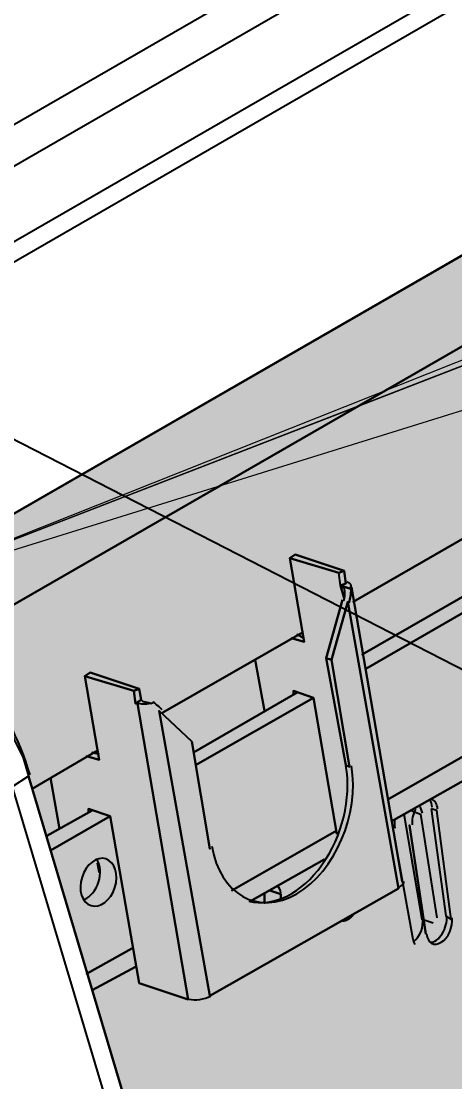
# Model space of a CAD drawing. Header units: feet. Extents: x -208 to 2089, y -974 to 342.
# Drawn here: x 785.11 to 789.49, y -541.99 to -531.29 of the extents above; entities that cross this region are included whole.
import ezdxf
from ezdxf import colors
from ezdxf.entities.mleader import LeaderData, LeaderLine
from ezdxf.math import Vec2, Vec3

# ---------------------------------------------------------------- set-up
doc = ezdxf.new("R2010")
doc.units = ezdxf.units.FT
doc.header["$MEASUREMENT"] = 0
for name, color, linetype in [('EQUIPMENT', 6, 'Continuous'), ('PDF_0', 7, 'Continuous'), ('PDF_THIN', 7, 'Continuous'), ('TEXT', 1, 'Continuous')]:
    doc.layers.add(name, color=color, linetype=linetype)
doc.styles.add('NEI-A', font='arial.ttf', dxfattribs={"height": 0.1})

msp = doc.modelspace()

# ---------------------------------------------------------------- linework, layer by layer
at = {"layer": 'EQUIPMENT'}
for points in [[(833.62041, -504.36192), (781.45173, -534.40009)], [(837.3912, -506.63171), (836.43935, -506.08257), (836.43935, -505.88122), (837.37289, -506.43036), (837.55594, -506.33884), (834.24277, -504.41683), (781.45173, -534.8211)]]:
    msp.add_lwpolyline(points, dxfattribs=at)
for points in [[(782.98933, -534.69297), (833.01635, -505.88122), (833.01635, -506.08257), (782.97103, -534.91263)], [(788.77365, -551.55169), (788.93839, -551.46017), (785.18591, -538.90307), (785.02117, -539.0129)]]:
    msp.add_lwpolyline(points, close=True, dxfattribs=at)
for points in [[(832.48551, -524.44228), (832.99805, -524.46059), (788.46247, -549.86765)], [(832.99805, -524.46059), (788.46247, -549.86765), (832.94313, -524.5155)], [(832.94313, -524.5155), (832.90652, -524.57042), (788.46247, -549.86765)], [(832.90652, -524.57042), (788.46247, -549.86765), (832.8333, -524.64364)], [(832.68687, -524.77177), (788.46247, -549.86765), (788.5723, -550.23375)]]:
    msp.add_solid(points, dxfattribs=at)
at = {"layer": 'PDF_0', "lineweight": 25}
msp.add_lwpolyline([(833.62041, -508.27914), (783.64831, -537.05429), (783.94118, -537.21903), (784.12423, -537.32886), (784.27067, -537.457), (784.45372, -537.62174), (784.58185, -537.78648), (784.72829, -537.96953), (784.85642, -538.17088), (784.94795, -538.33563), (785.03947, -538.53698), (785.13099, -538.72003), (785.18591, -538.90307), (787.51062, -546.70092)], dxfattribs=at)
at = {"layer": 'PDF_THIN', "lineweight": 25}
for points in [[(783.94118, -537.21903), (783.64831, -537.05429), (836.29291, -506.75985), (837.31798, -507.08933), (836.29291, -506.75985), (837.31798, -507.08933), (836.29291, -506.75985), (783.64831, -537.05429)], [(784.3805, -537.54852), (837.31798, -507.08933)], [(837.31798, -507.08933), (784.3805, -537.54852), (837.31798, -507.08933)], [(837.31798, -507.08933), (784.3805, -537.54852), (837.31798, -507.08933)], [(833.62041, -508.27914), (783.64831, -537.05429), (783.94118, -537.21903), (784.12423, -537.32886), (784.27067, -537.457), (784.45372, -537.62174), (784.58185, -537.78648), (784.72829, -537.96953), (784.85642, -538.17088), (784.94795, -538.33563), (785.03947, -538.53698), (785.13099, -538.72003), (785.18591, -538.90307), (787.51062, -546.70092)], [(788.46247, -537.14581), (795.4366, -533.13706)], [(788.55399, -537.67665), (795.38168, -533.75943)], [(788.5906, -537.82309), (795.54643, -533.81434)], [(788.81026, -539.14104), (795.78439, -535.15059)], [(795.821, -535.42516), (788.84687, -539.36069)], [(788.37094, -536.83463), (788.38925, -536.96277), (788.33433, -536.98107), (788.37094, -537.1092), (788.33433, -536.98107), (788.31603, -536.85294), (787.8218, -536.7065), (787.96824, -537.54852), (787.84011, -537.51191), (787.96824, -537.54852), (787.8218, -536.7065), (788.31603, -536.85294)], [(787.8218, -536.7065), (787.96824, -537.54852), (787.84011, -537.51191)], [(788.31603, -536.85294), (787.8218, -536.7065)], [(788.33433, -536.98107), (788.31603, -536.85294)], [(788.33433, -536.98107), (788.33433, -536.98107)], [(788.33433, -536.98107), (788.33433, -536.98107)], [(788.33433, -536.98107), (788.33433, -536.98107)], [(788.33433, -536.98107), (788.33433, -536.98107)], [(788.33433, -536.98107), (788.33433, -536.98107)], [(788.33433, -536.98107), (788.37094, -537.1092)], [(788.38925, -536.96277), (788.38925, -536.96277)], [(788.38925, -536.96277), (788.38925, -536.96277)], [(788.38925, -536.96277), (788.38925, -536.96277)], [(788.38925, -536.96277), (788.38925, -536.96277)], [(788.38925, -536.96277), (788.38925, -536.96277)], [(788.44416, -536.99938), (788.9567, -539.96475)], [(788.1879, -537.71326), (788.38925, -538.79325), (788.42586, -538.81155), (788.24281, -537.73157), (788.40755, -537.14581), (788.92009, -540.03797), (787.01639, -541.11796), (786.50385, -538.2441), (786.83334, -538.55528), (787.01639, -539.63527)], [(788.24281, -537.73157), (788.1879, -537.71326), (788.35264, -537.12751)], [(786.54046, -538.26241), (787.94993, -537.457)], [(787.89502, -537.4753), (787.96824, -537.51191)], [(787.47401, -537.73157), (787.56553, -538.2441)], [(785.75336, -537.89631), (786.24759, -538.04275), (786.3025, -538.02444), (785.80827, -537.8597), (785.75336, -537.89631), (785.8998, -538.73833), (785.77166, -538.70172)], [(786.24759, -538.04275), (785.75336, -537.89631), (785.80827, -537.8597), (785.75336, -537.89631), (786.24759, -538.04275), (786.3025, -538.02444), (786.32081, -538.13427)], [(785.80827, -537.8597), (785.75336, -537.89631)], [(785.75336, -537.89631), (786.24759, -538.04275)], [(785.75336, -537.89631), (785.8998, -538.73833), (785.77166, -538.70172)], [(785.75336, -537.89631), (785.8998, -538.73833), (785.77166, -538.70172)], [(786.3025, -538.02444), (785.80827, -537.8597)], [(786.2842, -538.17088), (786.26589, -538.17088), (786.24759, -538.04275)], [(786.26589, -538.17088), (786.32081, -538.13427), (786.33911, -538.15258), (786.43064, -538.17088)], [(786.85165, -538.66511), (787.89502, -538.06105)], [(786.86995, -538.79325), (788.05976, -538.11597)], [(787.85841, -538.07936), (787.85841, -538.04275), (788.05976, -538.11597), (788.29773, -539.48883)], [(786.2842, -538.17088), (786.79673, -541.15457)], [(785.22252, -539.03121), (785.88149, -538.64681)], [(785.82658, -538.66511), (785.8998, -538.68342)], [(792.70918, -543.77215), (787.51062, -546.70092), (785.18591, -538.90307)], [(785.40557, -538.92138), (785.49709, -539.43391)], [(785.36896, -539.50713), (785.82658, -539.25087)], [(785.40557, -539.65357), (786.00963, -539.30578)], [(785.78997, -539.26917), (785.78997, -539.23256), (786.00963, -539.30578), (786.3025, -540.98982)], [(789.26788, -540.38576), (789.15805, -540.34915), (788.975, -539.28748)], [(789.04822, -539.25087), (789.13975, -539.28748), (789.30449, -540.33085)], [(789.24957, -539.23256), (789.39601, -540.31254)], [(789.30449, -539.25087), (789.24957, -539.23256)], [(789.24957, -539.23256), (789.39601, -540.31254)], [(789.30449, -539.25087), (789.24957, -539.23256)], [(789.24957, -539.23256), (789.39601, -540.31254)], [(789.30449, -539.25087), (789.24957, -539.23256)], [(789.24957, -539.23256), (789.39601, -540.31254)], [(789.30449, -539.25087), (789.24957, -539.23256)], [(789.24957, -539.23256), (789.39601, -540.31254)], [(789.30449, -539.25087), (789.24957, -539.23256)], [(789.24957, -539.23256), (789.39601, -540.31254)], [(789.30449, -539.25087), (789.24957, -539.23256)], [(789.45093, -540.34915), (789.30449, -539.25087)], [(789.45093, -540.34915), (789.30449, -539.25087)], [(789.45093, -540.34915), (789.30449, -539.25087)], [(789.45093, -540.34915), (789.30449, -539.25087)], [(789.45093, -540.34915), (789.30449, -539.25087)], [(789.45093, -540.34915), (789.30449, -539.25087)], [(789.02992, -539.3973), (789.19466, -540.49559)], [(789.02992, -539.3973), (789.19466, -540.49559)], [(789.02992, -539.3973), (789.19466, -540.49559)], [(789.02992, -539.3973), (789.19466, -540.49559)], [(787.23605, -540.05628), (788.29773, -539.45222)], [(789.06653, -540.55051), (788.86517, -539.43391)], [(785.8998, -539.87323), (785.88149, -539.78171)], [(788.16959, -539.7451), (787.41909, -540.16611)], [(787.73028, -540.09289), (787.62045, -540.05628)], [(787.56553, -540.18441), (787.56553, -540.09289)], [(787.73028, -540.09289), (787.73028, -540.1478)], [(789.45093, -540.34915), (789.39601, -540.31254)], [(789.45093, -540.34915), (789.39601, -540.31254)], [(789.45093, -540.34915), (789.39601, -540.31254)], [(789.45093, -540.34915), (789.39601, -540.31254)], [(789.45093, -540.34915), (789.39601, -540.31254)], [(789.45093, -540.34915), (789.39601, -540.31254)], [(785.77166, -540.8983), (786.22928, -540.64203)], [(786.26589, -540.82508), (785.82658, -541.06304)], [(786.79673, -541.15457), (786.3025, -540.98982)]]:
    msp.add_lwpolyline(points, dxfattribs=at)
at = {"layer": 'PDF_THIN', "color": 7, "lineweight": 0, "true_color": 0xffffff}
for points in [[(832.22925, -521.95283), (783.64831, -537.05429), (836.60409, -516.02207), (836.67731, -516.00377)], [(836.40274, -516.62613), (783.64831, -537.05429), (836.43935, -516.60783)], [(836.36613, -516.66274), (783.64831, -537.05429), (836.40274, -516.64444)]]:
    msp.add_lwpolyline(points, dxfattribs=at)
at = {"layer": 'PDF_THIN', "lineweight": 25}
for points in [[(795.4366, -533.13706), (788.46247, -537.14581)], [(795.4366, -533.13706), (788.46247, -537.14581)], [(795.38168, -533.75943), (788.55399, -537.67665)], [(795.38168, -533.75943), (788.55399, -537.67665)], [(795.54643, -533.81434), (788.5906, -537.82309)], [(795.54643, -533.81434), (788.5906, -537.82309)], [(795.78439, -535.15059), (788.81026, -539.14104)], [(795.78439, -535.15059), (788.81026, -539.14104)], [(788.84687, -539.36069), (795.821, -535.42516)], [(788.84687, -539.36069), (795.821, -535.42516)], [(787.8218, -536.7065), (787.87671, -536.66989), (788.37094, -536.83463), (787.87671, -536.66989), (787.8218, -536.7065), (787.96824, -537.54852), (787.84011, -537.51191), (787.96824, -537.54852)], [(787.8218, -536.7065), (787.87671, -536.66989), (788.37094, -536.83463), (788.31603, -536.85294), (788.37094, -536.83463), (788.38925, -536.96277), (788.33433, -536.98107), (788.31603, -536.85294), (787.8218, -536.7065), (788.31603, -536.85294), (788.37094, -536.83463), (787.87671, -536.66989)], [(788.37094, -536.83463), (788.38925, -536.96277), (788.33433, -536.98107), (788.37094, -537.1092), (788.33433, -536.98107), (788.44416, -537.01768), (788.33433, -536.98107), (788.38925, -536.96277), (788.37094, -536.83463), (788.38925, -536.96277), (788.33433, -536.98107), (788.44416, -537.01768), (788.33433, -536.98107), (788.31603, -536.85294)], [(788.9567, -539.96475), (788.44416, -536.99938)], [(788.9567, -539.96475), (788.44416, -536.99938)], [(786.50385, -538.2441), (787.01639, -541.11796), (788.92009, -540.03797), (788.40755, -537.14581), (788.24281, -537.73157), (788.42586, -538.81155), (788.38925, -538.79325), (788.1879, -537.71326), (788.38925, -538.79325), (788.42586, -538.81155), (788.24281, -537.73157), (788.40755, -537.14581), (788.92009, -540.03797), (787.01639, -541.11796), (786.50385, -538.2441), (786.83334, -538.55528), (787.01639, -539.63527), (786.83334, -538.55528), (786.50385, -538.2441), (787.01639, -541.11796), (786.50385, -538.2441), (786.83334, -538.55528), (787.01639, -539.63527), (786.83334, -538.55528)], [(788.42586, -538.81155), (788.38925, -538.79325), (788.1879, -537.71326), (788.38925, -538.79325), (788.42586, -538.81155), (788.24281, -537.73157), (788.40755, -537.14581), (788.92009, -540.03797), (787.01639, -541.11796), (788.92009, -540.03797), (788.40755, -537.14581), (788.24281, -537.73157)], [(788.35264, -537.12751), (788.1879, -537.71326), (788.24281, -537.73157), (788.1879, -537.71326)], [(788.35264, -537.12751), (788.1879, -537.71326), (788.24281, -537.73157), (788.1879, -537.71326)], [(787.94993, -537.457), (786.54046, -538.26241)], [(787.94993, -537.457), (786.54046, -538.26241)], [(787.96824, -537.51191), (787.89502, -537.4753)], [(787.96824, -537.51191), (787.89502, -537.4753)], [(787.56553, -538.2441), (787.47401, -537.73157)], [(787.56553, -538.2441), (787.47401, -537.73157)], [(785.75336, -537.89631), (785.8998, -538.73833), (785.77166, -538.70172), (785.8998, -538.73833), (785.75336, -537.89631), (786.24759, -538.04275), (786.26589, -538.17088), (786.2842, -538.17088), (786.79673, -541.15457), (786.2842, -538.17088), (786.26589, -538.17088), (786.24759, -538.04275), (786.3025, -538.02444), (785.80827, -537.8597)], [(785.80827, -537.8597), (786.3025, -538.02444)], [(786.3025, -540.98982), (786.00963, -539.30578), (785.78997, -539.23256), (785.78997, -539.26917), (785.78997, -539.23256), (786.00963, -539.30578), (786.3025, -540.98982), (786.79673, -541.15457), (786.3025, -540.98982), (786.00963, -539.30578), (785.78997, -539.23256), (785.78997, -539.26917), (785.78997, -539.23256), (786.00963, -539.30578), (786.3025, -540.98982), (786.79673, -541.15457), (786.2842, -538.17088), (786.26589, -538.17088), (786.24759, -538.04275), (786.3025, -538.02444), (786.32081, -538.13427), (786.3025, -538.02444), (786.32081, -538.13427), (786.3025, -538.02444), (786.24759, -538.04275), (786.26589, -538.17088), (786.2842, -538.17088), (786.79673, -541.15457)], [(786.43064, -538.17088), (786.33911, -538.15258), (786.32081, -538.13427), (786.26589, -538.17088), (786.32081, -538.13427), (786.33911, -538.15258)], [(786.43064, -538.17088), (786.33911, -538.15258), (786.32081, -538.13427), (786.26589, -538.17088), (786.32081, -538.13427), (786.33911, -538.15258)], [(787.89502, -538.06105), (786.85165, -538.66511)], [(787.89502, -538.06105), (786.85165, -538.66511)], [(788.05976, -538.11597), (786.86995, -538.79325)], [(788.05976, -538.11597), (786.86995, -538.79325)], [(788.29773, -539.48883), (788.05976, -538.11597), (787.85841, -538.04275), (787.85841, -538.07936), (787.85841, -538.04275), (788.05976, -538.11597)], [(788.29773, -539.48883), (788.05976, -538.11597), (787.85841, -538.04275), (787.85841, -538.07936), (787.85841, -538.04275), (788.05976, -538.11597)], [(785.88149, -538.64681), (785.22252, -539.03121)], [(785.88149, -538.64681), (785.22252, -539.03121)], [(785.8998, -538.68342), (785.82658, -538.66511)], [(785.8998, -538.68342), (785.82658, -538.66511)], [(785.49709, -539.43391), (785.40557, -538.92138)], [(785.49709, -539.43391), (785.40557, -538.92138)], [(785.82658, -539.25087), (785.36896, -539.50713)], [(785.82658, -539.25087), (785.36896, -539.50713)], [(786.00963, -539.30578), (785.40557, -539.65357)], [(786.00963, -539.30578), (785.40557, -539.65357)], [(789.24957, -539.23256), (789.39601, -540.31254), (789.45093, -540.34915), (789.30449, -539.25087)], [(789.24957, -539.23256), (789.39601, -540.31254), (789.45093, -540.34915), (789.30449, -539.25087)], [(789.19466, -540.49559), (789.02992, -539.3973)], [(789.19466, -540.49559), (789.02992, -539.3973)], [(788.29773, -539.45222), (787.23605, -540.05628)], [(788.29773, -539.45222), (787.23605, -540.05628)], [(785.88149, -539.78171), (785.8998, -539.87323)], [(785.88149, -539.78171), (785.8998, -539.87323)], [(787.41909, -540.16611), (788.16959, -539.7451)], [(787.41909, -540.16611), (788.16959, -539.7451)], [(787.62045, -540.05628), (787.73028, -540.09289), (787.73028, -540.1478), (787.73028, -540.09289)], [(787.62045, -540.05628), (787.73028, -540.09289), (787.73028, -540.1478), (787.73028, -540.09289)], [(787.56553, -540.09289), (787.56553, -540.18441)], [(787.56553, -540.09289), (787.56553, -540.18441)], [(786.22928, -540.64203), (785.77166, -540.8983)], [(786.22928, -540.64203), (785.77166, -540.8983)], [(785.82658, -541.06304), (786.26589, -540.82508)], [(785.82658, -541.06304), (786.26589, -540.82508)]]:
    msp.add_lwpolyline(points, close=True, dxfattribs=at)
msp.add_lwpolyline([(788.42043, -537.15404, 0.06204264), (788.44189, -537.02174, -0.06204264), (788.42043, -537.15404, 0.06204264), (788.44189, -537.02174, -0.06204264), (788.42043, -537.15404, 0.06204264), (788.44416, -537.01768), (788.33433, -536.98107), (788.31603, -536.85294), (788.37094, -536.83463), (787.87671, -536.66989), (787.8218, -536.7065)], format="xyb", dxfattribs=at)
for points in [[(786.53191, -538.23195, 0.02774712), (786.44355, -538.15764, -0.02774712)], [(787.45459, -540.14492, 0.02655108), (787.45074, -540.17209, -0.02655108)]]:
    msp.add_lwpolyline(points, format="xyb", close=True, dxfattribs=at)
for centre, radius, start, end in [((785.81868, -538.99023), 1.041, 46.753604, 53.111145), ((785.81868, -538.99023), 1.041, 46.753604, 53.111145), ((785.81868, -538.99023), 1.041, 46.753604, 53.111145), ((789.116, -539.38697), 0.23841, 168.515436, 189.715302), ((787.70831, -540.19471), 0.25856, 168.895607, 174.979237), ((787.70831, -540.19471), 0.25856, 168.895607, 174.979237), ((787.70831, -540.19471), 0.25856, 168.895607, 174.979237)]:
    msp.add_arc(centre, radius, start, end, dxfattribs=at)
for points in [[(788.43636, -537.00516), (788.45144, -536.98072), (788.4372, -536.95878), (788.39901, -536.9476)], [(788.43636, -537.00516), (788.45144, -536.98072), (788.4372, -536.95878), (788.39901, -536.9476)], [(788.43636, -537.00516), (788.45144, -536.98072), (788.4372, -536.95878), (788.39901, -536.9476)], [(788.43636, -537.00516), (788.45144, -536.98072), (788.4372, -536.95878), (788.39901, -536.9476)], [(788.43636, -537.00516), (788.45144, -536.98072), (788.4372, -536.95878), (788.39901, -536.9476)], [(788.36804, -537.1375), (788.38902, -537.06464), (788.37864, -536.99701), (788.34486, -536.98644)], [(788.36804, -537.1375), (788.38902, -537.06464), (788.37864, -536.99701), (788.34486, -536.98644)], [(788.36804, -537.1375), (788.38902, -537.06464), (788.37864, -536.99701), (788.34486, -536.98644)], [(788.36804, -537.1375), (788.38902, -537.06464), (788.37864, -536.99701), (788.34486, -536.98644)], [(788.36804, -537.1375), (788.38902, -537.06464), (788.37864, -536.99701), (788.34486, -536.98644)], [(785.20051, -538.89037), (784.98502, -538.16992), (784.49566, -537.50717), (783.94534, -537.19045)], [(785.20051, -538.89037), (784.98502, -538.16992), (784.49566, -537.50717), (783.94534, -537.19045)], [(786.29274, -538.16775), (786.33092, -538.17892), (786.38726, -538.17764), (786.44052, -538.16438)], [(786.29274, -538.16775), (786.33092, -538.17892), (786.38726, -538.17764), (786.44052, -538.16438)], [(786.29274, -538.16775), (786.33092, -538.17892), (786.38726, -538.17764), (786.44052, -538.16438)], [(786.29274, -538.16775), (786.33092, -538.17892), (786.38726, -538.17764), (786.44052, -538.16438)], [(786.29274, -538.16775), (786.33092, -538.17892), (786.38726, -538.17764), (786.44052, -538.16438)], [(787.89182, -540.08968), (788.28074, -539.86547), (788.5278, -539.28768), (788.44363, -538.79914)], [(787.89182, -540.08968), (788.28074, -539.86547), (788.5278, -539.28768), (788.44363, -538.79914)], [(787.89182, -540.08968), (788.28074, -539.86547), (788.5278, -539.28768), (788.44363, -538.79914)], [(787.89182, -540.08968), (788.28074, -539.86547), (788.5278, -539.28768), (788.44363, -538.79914)], [(787.89182, -540.08968), (788.28074, -539.86547), (788.5278, -539.28768), (788.44363, -538.79914)], [(788.14667, -539.79975), (788.35214, -539.51334), (788.44536, -539.12795), (788.38872, -538.79914)], [(788.14667, -539.79975), (788.35214, -539.51334), (788.44536, -539.12795), (788.38872, -538.79914)], [(788.14667, -539.79975), (788.35214, -539.51334), (788.44536, -539.12795), (788.38872, -538.79914)], [(788.14667, -539.79975), (788.35214, -539.51334), (788.44536, -539.12795), (788.38872, -538.79914)], [(788.14667, -539.79975), (788.35214, -539.51334), (788.44536, -539.12795), (788.38872, -538.79914)], [(789.16052, -539.27588), (789.15552, -539.24831), (789.14521, -539.22407), (789.13046, -539.20519)], [(789.2594, -539.21555), (789.25639, -539.18792), (789.24808, -539.16408), (789.23523, -539.1462)], [(789.2594, -539.21555), (789.25639, -539.18792), (789.24808, -539.16408), (789.23523, -539.1462)], [(789.2594, -539.21555), (789.25639, -539.18792), (789.24808, -539.16408), (789.23523, -539.1462)], [(789.2594, -539.21555), (789.25639, -539.18792), (789.24808, -539.16408), (789.23523, -539.1462)], [(789.2594, -539.21555), (789.25639, -539.18792), (789.24808, -539.16408), (789.23523, -539.1462)], [(789.2594, -539.21555), (789.25639, -539.18792), (789.24808, -539.16408), (789.23523, -539.1462)], [(789.2594, -539.21555), (789.25639, -539.18792), (789.24808, -539.16408), (789.23523, -539.1462)], [(789.2594, -539.21555), (789.25639, -539.18792), (789.24808, -539.16408), (789.23523, -539.1462)], [(789.31431, -539.23386), (789.30899, -539.185), (789.28727, -539.14912), (789.25493, -539.13574)], [(789.31431, -539.23386), (789.30899, -539.185), (789.28727, -539.14912), (789.25493, -539.13574)], [(789.31431, -539.23386), (789.30899, -539.185), (789.28727, -539.14912), (789.25493, -539.13574)], [(789.31431, -539.23386), (789.30899, -539.185), (789.28727, -539.14912), (789.25493, -539.13574)], [(789.31431, -539.23386), (789.30899, -539.185), (789.28727, -539.14912), (789.25493, -539.13574)], [(789.31431, -539.23386), (789.30899, -539.185), (789.28727, -539.14912), (789.25493, -539.13574)], [(789.31431, -539.23386), (789.30899, -539.185), (789.28727, -539.14912), (789.25493, -539.13574)], [(789.31431, -539.23386), (789.30899, -539.185), (789.28727, -539.14912), (789.25493, -539.13574)], [(789.08982, -539.23791), (789.06344, -539.28824), (789.05128, -539.34625), (789.0567, -539.39601)], [(789.08982, -539.23791), (789.06344, -539.28824), (789.05128, -539.34625), (789.0567, -539.39601)], [(789.08982, -539.23791), (789.06344, -539.28824), (789.05128, -539.34625), (789.0567, -539.39601)], [(789.08982, -539.23791), (789.06344, -539.28824), (789.05128, -539.34625), (789.0567, -539.39601)], [(789.08982, -539.23791), (789.06344, -539.28824), (789.05128, -539.34625), (789.0567, -539.39601)], [(789.08982, -539.23791), (789.06344, -539.28824), (789.05128, -539.34625), (789.0567, -539.39601)], [(789.08982, -539.23791), (789.06344, -539.28824), (789.05128, -539.34625), (789.0567, -539.39601)], [(789.08982, -539.23791), (789.06344, -539.28824), (789.05128, -539.34625), (789.0567, -539.39601)], [(787.03523, -539.61107), (787.11939, -540.09961), (787.5029, -540.31389), (787.89182, -540.08968)], [(787.03523, -539.61107), (787.11939, -540.09961), (787.5029, -540.31389), (787.89182, -540.08968)], [(787.03523, -539.61107), (787.11939, -540.09961), (787.5029, -540.31389), (787.89182, -540.08968)], [(787.03523, -539.61107), (787.11939, -540.09961), (787.5029, -540.31389), (787.89182, -540.08968)], [(787.03523, -539.61107), (787.11939, -540.09961), (787.5029, -540.31389), (787.89182, -540.08968)], [(785.96539, -539.73837), (785.87385, -539.70932), (785.76617, -539.79122), (785.72489, -539.92131)], [(785.96539, -539.73837), (785.87385, -539.70932), (785.76617, -539.79122), (785.72489, -539.92131)], [(785.96539, -539.73837), (785.87385, -539.70932), (785.76617, -539.79122), (785.72489, -539.92131)], [(785.96539, -539.73837), (785.87385, -539.70932), (785.76617, -539.79122), (785.72489, -539.92131)], [(785.96539, -539.73837), (785.87385, -539.70932), (785.76617, -539.79122), (785.72489, -539.92131)], [(786.05639, -540.0265), (786.09767, -539.89642), (786.05693, -539.76741), (785.96539, -539.73837)], [(786.05639, -540.0265), (786.09767, -539.89642), (786.05693, -539.76741), (785.96539, -539.73837)], [(786.05639, -540.0265), (786.09767, -539.89642), (786.05693, -539.76741), (785.96539, -539.73837)], [(786.05639, -540.0265), (786.09767, -539.89642), (786.05693, -539.76741), (785.96539, -539.73837)], [(786.05639, -540.0265), (786.09767, -539.89642), (786.05693, -539.76741), (785.96539, -539.73837)], [(785.89165, -539.97159), (785.91759, -539.88986), (785.91185, -539.80451), (785.8765, -539.74609)], [(785.89165, -539.97159), (785.91759, -539.88986), (785.91185, -539.80451), (785.8765, -539.74609)], [(785.89165, -539.97159), (785.91759, -539.88986), (785.91185, -539.80451), (785.8765, -539.74609)], [(785.89165, -539.97159), (785.91759, -539.88986), (785.91185, -539.80451), (785.8765, -539.74609)], [(785.89165, -539.97159), (785.91759, -539.88986), (785.91185, -539.80451), (785.8765, -539.74609)], [(787.40981, -540.16369), (787.6574, -540.22633), (787.94121, -540.08616), (788.14667, -539.79975)], [(787.40981, -540.16369), (787.6574, -540.22633), (787.94121, -540.08616), (788.14667, -539.79975)], [(787.40981, -540.16369), (787.6574, -540.22633), (787.94121, -540.08616), (788.14667, -539.79975)], [(787.40981, -540.16369), (787.6574, -540.22633), (787.94121, -540.08616), (788.14667, -539.79975)], [(787.40981, -540.16369), (787.6574, -540.22633), (787.94121, -540.08616), (788.14667, -539.79975)], [(785.72489, -539.92131), (785.68361, -540.05139), (785.72436, -540.1804), (785.8159, -540.20945)], [(785.72489, -539.92131), (785.68361, -540.05139), (785.72436, -540.1804), (785.8159, -540.20945)], [(785.72489, -539.92131), (785.68361, -540.05139), (785.72436, -540.1804), (785.8159, -540.20945)], [(785.72489, -539.92131), (785.68361, -540.05139), (785.72436, -540.1804), (785.8159, -540.20945)], [(785.72489, -539.92131), (785.68361, -540.05139), (785.72436, -540.1804), (785.8159, -540.20945)], [(785.74925, -540.1471), (785.81182, -540.11974), (785.86572, -540.05332), (785.89165, -539.97159)], [(785.74925, -540.1471), (785.81182, -540.11974), (785.86572, -540.05332), (785.89165, -539.97159)], [(785.74925, -540.1471), (785.81182, -540.11974), (785.86572, -540.05332), (785.89165, -539.97159)], [(785.74925, -540.1471), (785.81182, -540.11974), (785.86572, -540.05332), (785.89165, -539.97159)], [(785.74925, -540.1471), (785.81182, -540.11974), (785.86572, -540.05332), (785.89165, -539.97159)], [(785.8159, -540.20945), (785.90744, -540.23849), (786.01512, -540.15659), (786.05639, -540.0265)], [(785.8159, -540.20945), (785.90744, -540.23849), (786.01512, -540.15659), (786.05639, -540.0265)], [(785.8159, -540.20945), (785.90744, -540.23849), (786.01512, -540.15659), (786.05639, -540.0265)], [(785.8159, -540.20945), (785.90744, -540.23849), (786.01512, -540.15659), (786.05639, -540.0265)], [(785.8159, -540.20945), (785.90744, -540.23849), (786.01512, -540.15659), (786.05639, -540.0265)], [(787.73275, -540.08129), (787.72775, -540.05372), (787.71744, -540.02948), (787.70268, -540.0106)], [(787.73275, -540.08129), (787.72775, -540.05372), (787.71744, -540.02948), (787.70268, -540.0106)], [(787.73275, -540.08129), (787.72775, -540.05372), (787.71744, -540.02948), (787.70268, -540.0106)], [(787.73275, -540.08129), (787.72775, -540.05372), (787.71744, -540.02948), (787.70268, -540.0106)], [(787.73275, -540.08129), (787.72775, -540.05372), (787.71744, -540.02948), (787.70268, -540.0106)], [(788.9263, -540.0235), (788.95896, -540.00548), (788.97595, -539.98429), (788.97271, -539.96562)], [(788.9263, -540.0235), (788.95896, -540.00548), (788.97595, -539.98429), (788.97271, -539.96562)], [(788.9263, -540.0235), (788.95896, -540.00548), (788.97595, -539.98429), (788.97271, -539.96562)], [(788.9263, -540.0235), (788.95896, -540.00548), (788.97595, -539.98429), (788.97271, -539.96562)], [(788.9263, -540.0235), (788.95896, -540.00548), (788.97595, -539.98429), (788.97271, -539.96562)], [(788.35479, -540.36307), (788.39336, -540.36218), (788.43308, -540.34025), (788.4647, -540.3024)], [(788.35479, -540.36307), (788.39336, -540.36218), (788.43308, -540.34025), (788.4647, -540.3024)], [(788.35479, -540.36307), (788.39336, -540.36218), (788.43308, -540.34025), (788.4647, -540.3024)], [(788.35479, -540.36307), (788.39336, -540.36218), (788.43308, -540.34025), (788.4647, -540.3024)], [(788.35479, -540.36307), (788.39336, -540.36218), (788.43308, -540.34025), (788.4647, -540.3024)], [(789.07078, -540.57317), (789.13778, -540.52398), (789.17608, -540.42341), (789.16052, -540.33756)], [(789.35004, -540.57937), (789.42118, -540.5346), (789.47075, -540.42391), (789.46075, -540.33215)], [(789.35004, -540.57937), (789.42118, -540.5346), (789.47075, -540.42391), (789.46075, -540.33215)], [(789.35004, -540.57937), (789.42118, -540.5346), (789.47075, -540.42391), (789.46075, -540.33215)], [(789.35004, -540.57937), (789.42118, -540.5346), (789.47075, -540.42391), (789.46075, -540.33215)], [(789.35004, -540.57937), (789.42118, -540.5346), (789.47075, -540.42391), (789.46075, -540.33215)], [(789.35004, -540.57937), (789.42118, -540.5346), (789.47075, -540.42391), (789.46075, -540.33215)], [(789.35004, -540.57937), (789.42118, -540.5346), (789.47075, -540.42391), (789.46075, -540.33215)], [(789.35004, -540.57937), (789.42118, -540.5346), (789.47075, -540.42391), (789.46075, -540.33215)], [(789.36087, -540.49248), (789.39508, -540.43847), (789.41206, -540.37099), (789.40584, -540.31384)], [(789.36087, -540.49248), (789.39508, -540.43847), (789.41206, -540.37099), (789.40584, -540.31384)], [(789.36087, -540.49248), (789.39508, -540.43847), (789.41206, -540.37099), (789.40584, -540.31384)], [(789.36087, -540.49248), (789.39508, -540.43847), (789.41206, -540.37099), (789.40584, -540.31384)], [(789.36087, -540.49248), (789.39508, -540.43847), (789.41206, -540.37099), (789.40584, -540.31384)], [(789.36087, -540.49248), (789.39508, -540.43847), (789.41206, -540.37099), (789.40584, -540.31384)], [(789.36087, -540.49248), (789.39508, -540.43847), (789.41206, -540.37099), (789.40584, -540.31384)], [(789.36087, -540.49248), (789.39508, -540.43847), (789.41206, -540.37099), (789.40584, -540.31384)], [(789.06406, -540.5438), (789.06786, -540.56477), (789.07475, -540.58388), (789.08439, -540.60018)], [(789.20314, -540.49429), (789.21313, -540.58606), (789.2789, -540.62415), (789.35004, -540.57937)], [(789.20314, -540.49429), (789.21313, -540.58606), (789.2789, -540.62415), (789.35004, -540.57937)], [(789.20314, -540.49429), (789.21313, -540.58606), (789.2789, -540.62415), (789.35004, -540.57937)], [(789.20314, -540.49429), (789.21313, -540.58606), (789.2789, -540.62415), (789.35004, -540.57937)], [(789.20314, -540.49429), (789.21313, -540.58606), (789.2789, -540.62415), (789.35004, -540.57937)], [(789.20314, -540.49429), (789.21313, -540.58606), (789.2789, -540.62415), (789.35004, -540.57937)], [(789.20314, -540.49429), (789.21313, -540.58606), (789.2789, -540.62415), (789.35004, -540.57937)], [(789.20314, -540.49429), (789.21313, -540.58606), (789.2789, -540.62415), (789.35004, -540.57937)], [(789.23743, -540.57979), (789.28004, -540.57947), (789.32667, -540.5465), (789.36087, -540.49248)], [(789.23743, -540.57979), (789.28004, -540.57947), (789.32667, -540.5465), (789.36087, -540.49248)], [(789.23743, -540.57979), (789.28004, -540.57947), (789.32667, -540.5465), (789.36087, -540.49248)], [(789.23743, -540.57979), (789.28004, -540.57947), (789.32667, -540.5465), (789.36087, -540.49248)], [(789.23743, -540.57979), (789.28004, -540.57947), (789.32667, -540.5465), (789.36087, -540.49248)], [(789.23743, -540.57979), (789.28004, -540.57947), (789.32667, -540.5465), (789.36087, -540.49248)], [(789.23743, -540.57979), (789.28004, -540.57947), (789.32667, -540.5465), (789.36087, -540.49248)], [(789.23743, -540.57979), (789.28004, -540.57947), (789.32667, -540.5465), (789.36087, -540.49248)], [(786.80527, -541.15143), (786.86431, -541.16871), (786.96161, -541.15544), (787.0226, -541.12179)], [(786.80527, -541.15143), (786.86431, -541.16871), (786.96161, -541.15544), (787.0226, -541.12179)], [(786.80527, -541.15143), (786.86431, -541.16871), (786.96161, -541.15544), (787.0226, -541.12179)], [(786.80527, -541.15143), (786.86431, -541.16871), (786.96161, -541.15544), (787.0226, -541.12179)], [(786.80527, -541.15143), (786.86431, -541.16871), (786.96161, -541.15544), (787.0226, -541.12179)]]:
    msp.add_open_spline(points, degree=3, dxfattribs=at)
at = {"layer": 'PDF_THIN', "color": 7, "true_color": 0xffffff, "transparency": 33554559}
for points in [[(783.64831, -537.05429), (833.62041, -508.27914), (836.60409, -516.02207)], [(836.56748, -516.04038), (836.42104, -516.1319), (783.64831, -537.05429)], [(836.42104, -516.1319), (783.64831, -537.05429), (836.42104, -516.16851)], [(836.42104, -516.16851), (836.43935, -516.20512), (783.64831, -537.05429)], [(836.43935, -516.20512), (783.64831, -537.05429), (836.43935, -516.24173)], [(836.43935, -516.24173), (836.43935, -516.27834), (783.64831, -537.05429)], [(836.43935, -516.27834), (783.64831, -537.05429), (836.45765, -516.29665)], [(836.45765, -516.29665), (836.47596, -516.31495), (783.64831, -537.05429)], [(836.47596, -516.31495), (783.64831, -537.05429), (836.49426, -516.35156)], [(836.49426, -516.35156), (783.64831, -537.05429), (836.51257, -516.38817)], [(836.51257, -516.38817), (836.51257, -516.42478), (783.64831, -537.05429)], [(836.51257, -516.42478), (783.64831, -537.05429), (836.51257, -516.46139)], [(836.51257, -516.46139), (836.49426, -516.498), (783.64831, -537.05429)], [(836.49426, -516.498), (783.64831, -537.05429), (836.47596, -516.55291)], [(836.47596, -516.55291), (836.45765, -516.57122), (783.64831, -537.05429)], [(836.45765, -516.57122), (783.64831, -537.05429), (836.43935, -516.60783)], [(836.32952, -516.68105), (783.64831, -537.05429), (836.45765, -517.44985)], [(836.45765, -517.44985), (783.64831, -537.05429), (836.03664, -518.42)], [(836.03664, -518.42), (831.51536, -520.98268), (783.64831, -537.05429)], [(831.51536, -520.98268), (783.64831, -537.05429), (832.0462, -521.36708)], [(832.0462, -521.36708), (832.13772, -521.4403), (783.64831, -537.05429)], [(832.13772, -521.4403), (783.64831, -537.05429), (832.19264, -521.56843)], [(832.19264, -521.56843), (832.22925, -521.75148), (783.64831, -537.05429)], [(832.22925, -521.75148), (783.64831, -537.05429), (832.22925, -521.95283)], [(830.28894, -522.55689), (783.64831, -537.05429), (829.84962, -522.81316)], [(829.84962, -522.81316), (783.64831, -537.05429), (829.92284, -522.94129)], [(829.92284, -522.94129), (829.94115, -523.16095), (783.64831, -537.05429)], [(829.94115, -523.16095), (783.64831, -537.05429), (827.92762, -523.89314)], [(827.92762, -523.89314), (783.64831, -537.05429), (815.16917, -531.08693)], [(815.16917, -531.08693), (783.64831, -537.05429), (815.20578, -531.19675)], [(815.20578, -531.19675), (815.22409, -531.32489), (783.64831, -537.05429)], [(815.22409, -531.32489), (783.64831, -537.05429), (815.22409, -531.3798)], [(815.22409, -531.3798), (815.22409, -531.59946), (783.64831, -537.05429)], [(815.22409, -531.59946), (783.64831, -537.05429), (815.16917, -531.7459)], [(783.64831, -537.05429), (815.16917, -531.7459), (813.28378, -532.1486)], [(813.28378, -532.1486), (783.64831, -537.05429), (812.84446, -532.40487)], [(812.84446, -532.40487), (783.64831, -537.05429), (812.91768, -532.533)], [(812.91768, -532.533), (812.95429, -532.71605), (783.64831, -537.05429)], [(812.95429, -532.71605), (783.64831, -537.05429), (812.91768, -532.99062)], [(812.91768, -532.99062), (812.84446, -533.19198), (783.64831, -537.05429)], [(812.84446, -533.19198), (783.64831, -537.05429), (810.92246, -533.48485)], [(810.92246, -533.48485), (783.64831, -537.05429), (798.16401, -540.67864)], [(783.64831, -537.05429), (783.94118, -537.21903), (798.16401, -540.67864)], [(798.16401, -540.67864), (784.12423, -537.32886), (783.94118, -537.21903)], [(784.27067, -537.457), (798.16401, -540.67864), (784.12423, -537.32886)], [(798.16401, -540.67864), (784.45372, -537.62174), (784.27067, -537.457)], [(784.58185, -537.78648), (798.16401, -540.67864), (784.45372, -537.62174)], [(798.16401, -540.67864), (784.72829, -537.96953), (784.58185, -537.78648)], [(784.85642, -538.17088), (798.16401, -540.67864), (784.72829, -537.96953)], [(798.16401, -540.67864), (784.94795, -538.33563), (784.85642, -538.17088)], [(785.03947, -538.53698), (798.16401, -540.67864), (784.94795, -538.33563)], [(798.16401, -540.67864), (785.13099, -538.72003), (785.03947, -538.53698)], [(785.18591, -538.90307), (798.16401, -540.67864), (785.13099, -538.72003)], [(787.51062, -546.70092), (785.18591, -538.90307), (795.85761, -541.99659)], [(785.18591, -538.90307), (795.85761, -541.99659), (798.16401, -540.67864)]]:
    msp.add_solid(points, dxfattribs=at)

# ---------------------------------------------------------------- leaders
at = {"layer": 'TEXT'}
ml = msp.add_multileader_mtext('Standard', dxfattribs=at)
ml.set_content('ADD 3 FT OF SLACK ON MVAC CABLES FOR SERVICE LOOP', color=256, style='NEI-A')
ml.set_leader_properties()
ml.build(insert=Vec2(0, 0))
ml.multileader.update_dxf_attribs({"dogleg_length": 0.0625, "arrow_head_size": 2.14436, "scale": 20})
ctx = ml.context
ctx.base_point, ctx.scale, ctx.char_height, ctx.arrow_head_size, ctx.landing_gap_size, ctx.plane_origin = Vec3(968.33043, -521.95384), 20, 2, 2.14436, 1.28662, Vec3(928.59475, -559.04331)
ctx.text_align_type = 2
notes = []
notes.append((ctx, [(1, (1, 1, 0), (988.92264, -521.95384), (-1, 0), 1.07218, [(0, [(1021.37169, -539.60692)], 0, [])])]))
ctx.mtext.insert, ctx.mtext.width, ctx.mtext.defined_height, ctx.mtext.alignment, ctx.mtext.line_spacing_factor, ctx.mtext.flow_direction = Vec3(986.56384, -520.93679), 17.1506188, 4.59906, 3, 0.9, 5
ml = msp.add_multileader_mtext('Standard', dxfattribs=at)
ml.set_content('PHASE A', color=256, style='NEI-A')
ml.set_leader_properties()
ml.build(insert=Vec2(0, 0))
ml.multileader.update_dxf_attribs({"dogleg_length": 0.0625, "arrow_head_size": 2.5, "scale": 20})
ctx = ml.context
ctx.base_point, ctx.scale, ctx.char_height, ctx.arrow_head_size, ctx.landing_gap_size, ctx.plane_origin = Vec3(744.14135, -522.82833), 20, 2, 2.5, 1.5, Vec3(834.32399, -597.38039)
ctx.text_align_type = 2
notes.append((ctx, [(0, (1, 1, 0), (760.29176, -522.82833), (-1, 0), 1.25, [(0, [(793.1904, -539.68988)], 0, [])])]))
ctx.mtext.insert, ctx.mtext.alignment, ctx.mtext.line_spacing_factor, ctx.mtext.flow_direction = Vec3(757.54176, -521.81128), 3, 0.9, 5
for ctx, leaders in notes:
    for number, flags, end, landing, length, lines in leaders:
        leader = LeaderData()
        leader.index, (leader.has_last_leader_line, leader.has_dogleg_vector, leader.attachment_direction) = number, flags
        leader.last_leader_point, leader.dogleg_vector, leader.dogleg_length = Vec3(end), Vec3(landing), length
        for number, points, colour, breaks in lines:
            line = LeaderLine()
            line.index, line.vertices, line.color, line.breaks = number, Vec3.list(points), colors.encode_raw_color(colour), breaks
            leader.lines.append(line)
        ctx.leaders.append(leader)

doc.saveas('drawing.dxf')
